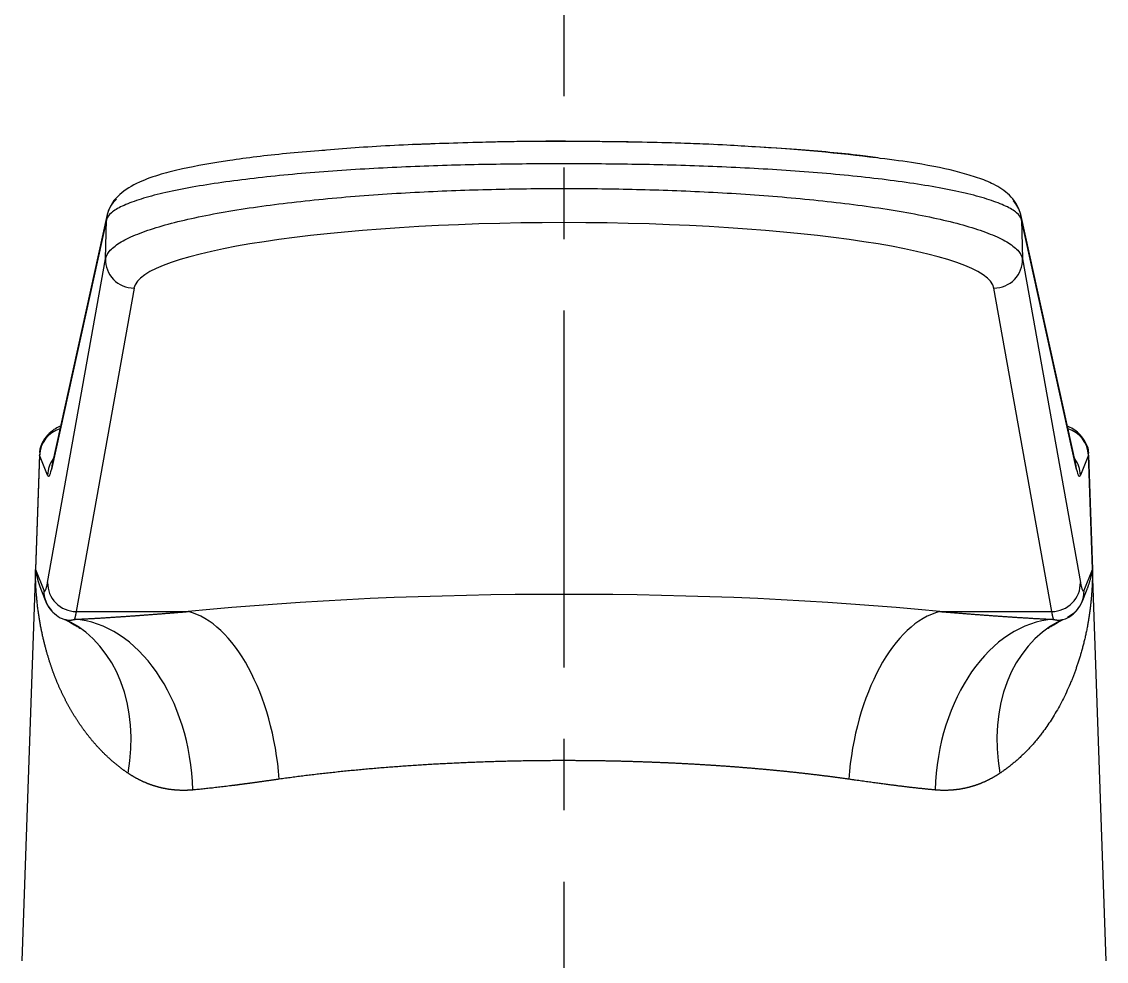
# Model space of a CAD drawing. Extents: x 840 to 1630, y 0 to 579.
# Drawn here: x 1009.35 to 1047.33, y 348.79 to 381.69 of the extents above; entities that cross this region are included whole.
import ezdxf

# ---------------------------------------------------------------- set-up
doc = ezdxf.new("R2010")
doc.units = 0
doc.header["$LTSCALE"] = 10
doc.header["$MEASUREMENT"] = 0
doc.linetypes.add('CENTER', pattern=[2, 1.25, -0.25, 0.25, -0.25])
doc.layers.add('1', color=7, linetype='CONTINUOUS')
doc.layers.add('BODY', color=7, linetype='CONTINUOUS')

msp = doc.modelspace()

# ---------------------------------------------------------------- linework, layer by layer
at = {"layer": '1', "color": 7, "linetype": 'Continuous', "lineweight": -3}
for p, q in [((1012.35, 374.937), (1010.42, 366.198)), ((1046.267, 366.198), (1044.336, 374.937)), ((1012.327, 374.755), (1010.397, 366.016)), ((1012.287, 373.384), (1012.327, 374.755)), ((1046.29, 366.016), (1044.359, 374.755)), ((1044.359, 374.755), (1044.4, 373.384)), ((1010.261, 362.059), (1012.287, 373.384)), ((1044.4, 373.384), (1046.425, 362.059)), ((1013.286, 372.363), (1011.261, 361.038)), ((1045.426, 361.038), (1043.4, 372.363)), ((1009.973, 366.531), (1009.353, 348.806)), ((1009.977, 366.509), (1009.837, 362.514)), ((1010.258, 365.815), (1009.977, 366.509)), ((1046.709, 366.509), (1046.428, 365.815)), ((1046.709, 366.509), (1046.849, 362.514)), ((1047.333, 348.807), (1046.713, 366.531)), ((1009.837, 362.514), (1010.132, 361.786)), ((1046.554, 361.786), (1046.849, 362.514)), ((1010.024, 361.822), (1010.204, 361.377)), ((1046.482, 361.377), (1046.662, 361.822)), ((1011.261, 361.038), (1015.183, 361.038)), ((1041.504, 361.038), (1045.426, 361.038))]:
    msp.add_line(p, q, dxfattribs=at)
for centre, major_axis, ratio, start_param, end_param in [((1028.343, 375.664), (15.022, 0), 0.122076, 1.218802, 1.932874), ((1028.343, 375.664), (15.022, 0), 0.122076, 2.160976, 2.170769), ((1028.343, 375.664), (15.022, 0), 0.122076, 0.755507, 1.119707), ((1013.327, 374.721), (0.976, -0.216), 0.992187, 2.501221, 3.141588), ((1043.36, 374.721), (-0.976, -0.216), 0.992187, 3.141596, 3.701999), ((1013.327, 374.721), (0.976, -0.216), 0.992187, 3.141588, 3.326665), ((1043.36, 374.721), (-0.976, -0.216), 0.992187, 2.95652, 3.141597), ((1028.343, 372.297), (15.063, 0), 0.156477, 0.027978, 3.113614), ((1013.286, 373.351), (-0.984, 0.176), 0.987302, 0.145033, 1.745571), ((1043.4, 373.351), (-0.984, -0.176), 0.987302, 1.396022, 2.99656), ((1010.976, 366.475), (-0.927, -0.375), 0.998406, 4.616472, 5.86431), ((1045.71, 366.475), (-0.927, 0.375), 0.998406, 3.560468, 4.808306), ((1028.343, 366.529), (18.37, 0), 0.052336, 3.139734, 3.162768), ((1028.343, 366.529), (18.37, 0), 0.052336, 6.26201, 6.285044), ((1011.257, 365.781), (0.927, 0.375), 0.998406, 2.108458, 2.722717), ((1011.396, 365.982), (-0.976, 0.216), 0.992187, 6.283181, 6.468258), ((1045.429, 365.781), (-0.927, 0.375), 0.998406, 3.560468, 4.174728), ((1045.29, 365.982), (-0.976, -0.216), 0.992187, 2.95652, 3.141597), ((1011.411, 398.77), (1.115, 33), 0.022951, 3.090008, 3.264541), ((1045.276, 398.77), (1.115, -33), 0.022951, 6.160237, 6.33477), ((1011.005, 386.751), (0.845, 25), 0.022951, 3.090008, 3.299448), ((1011.261, 362.025), (0.984, -0.176), 0.987302, 3.286626, 4.887164), ((1045.426, 362.025), (-0.984, -0.176), 0.987302, 1.396022, 2.99656), ((1045.681, 386.751), (0.845, -25), 0.022951, 6.12533, 6.33477), ((1011.131, 361.752), (0.927, 0.375), 0.998406, 2.722717, 3.512691), ((1028.343, 357.659), (24.891, 0), 0.159934, 1.013695, 2.127897), ((1045.555, 361.752), (0.927, -0.375), 0.998406, 5.529232, 6.70206), ((1015.183, 355.112), (0.595, -5.97), 0.530555, 1.527457, 2.955978), ((1041.504, 355.112), (-0.595, -5.97), 0.530555, 3.327207, 4.755729), ((1008.196, 355.403), (-2.778, -5.318), 0.779818, 1.952851, 3.133581), ((1011.196, 354.774), (0.34, -5.99), 0.691847, 1.534373, 3.059641), ((1045.491, 354.774), (-0.34, -5.99), 0.691847, 3.223544, 4.748812), ((1048.491, 355.403), (2.778, -5.318), 0.779818, 3.149605, 4.330335)]:
    msp.add_ellipse(centre, major_axis=major_axis, ratio=ratio, start_param=start_param, end_param=end_param, dxfattribs=at)
for points, knots in [([(1019.759, 377.167), (1019.364, 377.137), (1018.22, 377.042), (1016.562, 376.832), (1015.173, 376.588), (1014.194, 376.345), (1013.414, 376.072), (1012.702, 375.642), (1012.445, 375.247), (1012.37, 375.011)], [0, 0, 0, 0, 0.093709, 0.282801, 0.477322, 0.582013, 0.703177, 0.842294, 1, 1, 1, 1]), ([(1024.63, 377.436), (1024.201, 377.426), (1022.901, 377.387), (1021.24, 377.295), (1020.119, 377.201), (1019.759, 377.167)], [0, 0, 0, 0, 0.241762, 0.748422, 1, 1, 1, 1]), ([(1029.989, 377.482), (1029.57, 377.49), (1028.253, 377.509), (1026.425, 377.494), (1025.087, 377.453), (1024.63, 377.436)], [0, 0, 0, 0, 0.233574, 0.736871, 1, 1, 1, 1]), ([(1035.037, 377.302), (1034.715, 377.325), (1033.58, 377.397), (1031.859, 377.459), (1030.478, 377.478), (1029.989, 377.482)], [0, 0, 0, 0, 0.209527, 0.724202, 1, 1, 1, 1]), ([(1039.414, 376.905), (1039.193, 376.938), (1038.337, 377.057), (1036.847, 377.193), (1035.539, 377.276), (1035.037, 377.302)], [0, 0, 0, 0, 0.189607, 0.702729, 1, 1, 1, 1]), ([(1044.317, 375.011), (1044.236, 375.243), (1044.009, 375.621), (1043.416, 376.002), (1042.851, 376.228), (1042.017, 376.475), (1040.924, 376.707), (1039.86, 376.852), (1039.414, 376.905)], [0, 0, 0, 0, 0.173352, 0.325185, 0.45736, 0.583903, 0.837695, 1, 1, 1, 1]), ([(1044.359, 374.755), (1044.341, 374.837), (1044.284, 374.918), (1044.099, 375.077), (1043.97, 375.155), (1043.648, 375.307), (1043.455, 375.382), (1043.012, 375.525), (1042.763, 375.594), (1042.216, 375.726), (1041.918, 375.789), (1041.282, 375.909), (1040.944, 375.966), (1040.236, 376.073), (1039.866, 376.123), (1039.101, 376.217), (1038.706, 376.26), (1037.899, 376.34), (1037.486, 376.377), (1036.65, 376.444), (1036.226, 376.474), (1035.374, 376.528), (1034.945, 376.552), (1034.087, 376.595), (1033.658, 376.613), (1032.805, 376.645), (1032.381, 376.658), (1031.541, 376.68), (1031.125, 376.688), (1030.306, 376.702), (1029.903, 376.706), (1029.308, 376.711), (1029.112, 376.712), (1028.723, 376.713), (1028.531, 376.714), (1027.961, 376.714), (1027.572, 376.712), (1026.78, 376.706), (1026.376, 376.701), (1025.557, 376.688), (1025.142, 376.68), (1024.302, 376.658), (1023.878, 376.644), (1023.025, 376.613), (1022.596, 376.594), (1021.739, 376.552), (1021.31, 376.528), (1020.458, 376.474), (1020.034, 376.443), (1019.198, 376.377), (1018.786, 376.34), (1017.978, 376.26), (1017.584, 376.216), (1016.819, 376.123), (1016.449, 376.073), (1015.741, 375.966), (1015.403, 375.909), (1014.768, 375.789), (1014.47, 375.726), (1013.923, 375.594), (1013.674, 375.525), (1013.231, 375.381), (1013.038, 375.307), (1012.716, 375.155), (1012.588, 375.077), (1012.402, 374.918), (1012.345, 374.837), (1012.327, 374.755)], [0, 0, 0, 0, 0.03125, 0.03125, 0.0625, 0.0625, 0.09375, 0.09375, 0.125, 0.125, 0.15625, 0.15625, 0.1875, 0.1875, 0.21875, 0.21875, 0.25, 0.25, 0.28125, 0.28125, 0.3125, 0.3125, 0.34375, 0.34375, 0.375, 0.375, 0.40625, 0.40625, 0.4375, 0.4375, 0.46875, 0.46875, 0.484375, 0.484375, 0.5, 0.5, 0.53125, 0.53125, 0.5625, 0.5625, 0.59375, 0.59375, 0.625, 0.625, 0.65625, 0.65625, 0.6875, 0.6875, 0.71875, 0.71875, 0.75, 0.75, 0.78125, 0.78125, 0.8125, 0.8125, 0.84375, 0.84375, 0.875, 0.875, 0.90625, 0.90625, 0.9375, 0.9375, 0.96875, 0.96875, 1, 1, 1, 1]), ([(1012.287, 373.384), (1012.305, 373.487), (1012.363, 373.589), (1012.55, 373.787), (1012.679, 373.885), (1013.002, 374.074), (1013.196, 374.166), (1013.64, 374.343), (1013.89, 374.429), (1014.439, 374.593), (1014.737, 374.671), (1015.374, 374.82), (1015.712, 374.891), (1016.422, 375.024), (1016.793, 375.087), (1017.559, 375.204), (1017.955, 375.259), (1018.764, 375.36), (1019.177, 375.406), (1020.015, 375.492), (1020.44, 375.531), (1021.294, 375.601), (1021.724, 375.632), (1022.584, 375.688), (1023.014, 375.712), (1023.869, 375.754), (1024.294, 375.772), (1025.136, 375.802), (1025.553, 375.814), (1026.374, 375.832), (1026.779, 375.839), (1027.375, 375.846), (1027.572, 375.847), (1027.864, 375.849), (1027.961, 375.849), (1028.154, 375.85), (1028.25, 375.85), (1028.727, 375.85), (1029.117, 375.848), (1029.912, 375.839), (1030.316, 375.832), (1031.137, 375.814), (1031.554, 375.802), (1032.396, 375.772), (1032.821, 375.754), (1033.676, 375.712), (1034.105, 375.688), (1034.965, 375.632), (1035.395, 375.601), (1036.249, 375.53), (1036.673, 375.492), (1037.511, 375.406), (1037.924, 375.36), (1038.733, 375.259), (1039.128, 375.204), (1039.895, 375.087), (1040.266, 375.024), (1040.975, 374.891), (1041.313, 374.82), (1041.95, 374.671), (1042.248, 374.593), (1042.797, 374.429), (1043.047, 374.343), (1043.49, 374.166), (1043.684, 374.074), (1044.007, 373.885), (1044.137, 373.787), (1044.324, 373.589), (1044.381, 373.487), (1044.4, 373.384)], [0, 0, 0, 0, 0.03125, 0.03125, 0.0625, 0.0625, 0.09375, 0.09375, 0.125, 0.125, 0.15625, 0.15625, 0.1875, 0.1875, 0.21875, 0.21875, 0.25, 0.25, 0.28125, 0.28125, 0.3125, 0.3125, 0.34375, 0.34375, 0.375, 0.375, 0.40625, 0.40625, 0.4375, 0.4375, 0.46875, 0.46875, 0.484375, 0.484375, 0.492187, 0.492187, 0.5, 0.5, 0.53125, 0.53125, 0.5625, 0.5625, 0.59375, 0.59375, 0.625, 0.625, 0.65625, 0.65625, 0.6875, 0.6875, 0.71875, 0.71875, 0.75, 0.75, 0.78125, 0.78125, 0.8125, 0.8125, 0.84375, 0.84375, 0.875, 0.875, 0.90625, 0.90625, 0.9375, 0.9375, 0.96875, 0.96875, 1, 1, 1, 1]), ([(1010.721, 367.53), (1010.665, 367.507), (1010.542, 367.448), (1010.325, 367.304), (1010.1, 367.031), (1009.967, 366.731), (1009.984, 366.56), (1009.989, 366.527)], [0, 0, 0, 0, 0.248656, 0.50663, 0.727142, 0.947852, 1, 1, 1, 1]), ([(1046.709, 366.522), (1046.71, 366.53), (1046.737, 366.679), (1046.618, 366.967), (1046.421, 367.246), (1046.205, 367.413), (1046.067, 367.485), (1045.99, 367.52), (1045.972, 367.527)], [0, 0, 0, 0, 0.012248, 0.24323, 0.448899, 0.663722, 0.922528, 1, 1, 1, 1]), ([(1009.837, 362.514), (1009.839, 362.505), (1009.841, 362.488), (1009.846, 362.461), (1009.85, 362.435), (1009.854, 362.409), (1009.859, 362.384), (1009.864, 362.359), (1009.869, 362.334), (1009.874, 362.31), (1009.88, 362.286), (1009.885, 362.262), (1009.891, 362.238), (1009.896, 362.215), (1009.902, 362.192), (1009.908, 362.17), (1009.914, 362.148), (1009.92, 362.126), (1009.926, 362.105), (1009.932, 362.083), (1009.939, 362.063), (1009.945, 362.042), (1009.952, 362.022), (1009.958, 362.002), (1009.965, 361.983), (1009.971, 361.964), (1009.978, 361.945), (1009.984, 361.927), (1009.991, 361.909), (1009.997, 361.891), (1010.004, 361.874), (1010.01, 361.857), (1010.017, 361.84), (1010.022, 361.827), (1010.025, 361.82), (1010.026, 361.818)], [0, 0, 0, 0, 0.038093, 0.07573, 0.112909, 0.149631, 0.185895, 0.221703, 0.257053, 0.291946, 0.326382, 0.360361, 0.393883, 0.426947, 0.459554, 0.491705, 0.523397, 0.554633, 0.585412, 0.615733, 0.645597, 0.675004, 0.703954, 0.732447, 0.760483, 0.788061, 0.815182, 0.841846, 0.868053, 0.893803, 0.919095, 0.94393, 0.968309, 0.99223, 1, 1, 1, 1]), ([(1013.08, 355.376), (1013.07, 355.383), (1013.05, 355.396), (1013.021, 355.416), (1012.992, 355.436), (1012.962, 355.457), (1012.933, 355.478), (1012.904, 355.499), (1012.874, 355.52), (1012.845, 355.542), (1012.816, 355.564), (1012.787, 355.587), (1012.758, 355.609), (1012.729, 355.632), (1012.7, 355.655), (1012.671, 355.679), (1012.642, 355.703), (1012.613, 355.727), (1012.584, 355.751), (1012.555, 355.776), (1012.526, 355.801), (1012.498, 355.826), (1012.469, 355.851), (1012.44, 355.877), (1012.412, 355.903), (1012.383, 355.929), (1012.355, 355.956), (1012.326, 355.983), (1012.298, 356.01), (1012.269, 356.038), (1012.241, 356.065), (1012.213, 356.094), (1012.185, 356.122), (1012.157, 356.151), (1012.129, 356.179), (1012.101, 356.209), (1012.073, 356.238), (1012.045, 356.268), (1012.018, 356.298), (1011.99, 356.328), (1011.963, 356.359), (1011.935, 356.39), (1011.908, 356.421), (1011.88, 356.453), (1011.853, 356.484), (1011.826, 356.517), (1011.799, 356.549), (1011.772, 356.582), (1011.745, 356.615), (1011.719, 356.648), (1011.692, 356.681), (1011.666, 356.715), (1011.639, 356.749), (1011.613, 356.784), (1011.587, 356.818), (1011.56, 356.853), (1011.534, 356.888), (1011.509, 356.924), (1011.483, 356.96), (1011.457, 356.996), (1011.432, 357.032), (1011.406, 357.069), (1011.381, 357.106), (1011.356, 357.143), (1011.331, 357.181), (1011.306, 357.218), (1011.281, 357.256), (1011.257, 357.295), (1011.232, 357.334), (1011.208, 357.372), (1011.183, 357.412), (1011.159, 357.451), (1011.135, 357.491), (1011.112, 357.531), (1011.088, 357.572), (1011.064, 357.612), (1011.041, 357.653), (1011.018, 357.694), (1010.995, 357.736), (1010.972, 357.778), (1010.949, 357.82), (1010.927, 357.862), (1010.904, 357.905), (1010.882, 357.948), (1010.86, 357.991), (1010.838, 358.035), (1010.816, 358.079), (1010.795, 358.123), (1010.774, 358.167), (1010.752, 358.212), (1010.731, 358.257), (1010.711, 358.302), (1010.69, 358.348), (1010.669, 358.394), (1010.649, 358.44), (1010.629, 358.486), (1010.609, 358.533), (1010.591, 358.576), (1010.575, 358.615), (1010.56, 358.651), (1010.546, 358.688), (1010.53, 358.726), (1010.515, 358.765), (1010.5, 358.806), (1010.484, 358.847), (1010.469, 358.889), (1010.453, 358.931), (1010.437, 358.975), (1010.421, 359.02), (1010.405, 359.066), (1010.389, 359.113), (1010.373, 359.161), (1010.356, 359.21), (1010.34, 359.26), (1010.324, 359.31), (1010.308, 359.362), (1010.291, 359.415), (1010.275, 359.469), (1010.259, 359.523), (1010.243, 359.579), (1010.226, 359.636), (1010.21, 359.693), (1010.194, 359.752), (1010.179, 359.812), (1010.163, 359.872), (1010.147, 359.934), (1010.132, 359.996), (1010.117, 360.06), (1010.102, 360.124), (1010.087, 360.19), (1010.072, 360.256), (1010.058, 360.324), (1010.044, 360.392), (1010.03, 360.461), (1010.017, 360.532), (1010.004, 360.603), (1009.991, 360.675), (1009.978, 360.749), (1009.966, 360.823), (1009.955, 360.898), (1009.943, 360.975), (1009.933, 361.052), (1009.922, 361.13), (1009.912, 361.209), (1009.903, 361.289), (1009.894, 361.371), (1009.886, 361.453), (1009.878, 361.536), (1009.871, 361.62), (1009.865, 361.705), (1009.859, 361.791), (1009.854, 361.878), (1009.849, 361.966), (1009.845, 362.055), (1009.842, 362.145), (1009.84, 362.236), (1009.838, 362.328), (1009.837, 362.421), (1009.837, 362.483), (1009.837, 362.514)], [0, 0, 0, 0, 0.004193, 0.008406, 0.01264, 0.016894, 0.021169, 0.025464, 0.02978, 0.034117, 0.038474, 0.042852, 0.04725, 0.05167, 0.05611, 0.060572, 0.065054, 0.069557, 0.074082, 0.078627, 0.083194, 0.087781, 0.09239, 0.09702, 0.101672, 0.106345, 0.111039, 0.115755, 0.120492, 0.12525, 0.13003, 0.134832, 0.139655, 0.1445, 0.149366, 0.154254, 0.159164, 0.164096, 0.169049, 0.174024, 0.179021, 0.18404, 0.189081, 0.194143, 0.199228, 0.204335, 0.209463, 0.214614, 0.219787, 0.224982, 0.230199, 0.235438, 0.240699, 0.245982, 0.251288, 0.256616, 0.261966, 0.267339, 0.272733, 0.27815, 0.28359, 0.289052, 0.294536, 0.300043, 0.305572, 0.311124, 0.316698, 0.322294, 0.327914, 0.333555, 0.339219, 0.344906, 0.350616, 0.356348, 0.362103, 0.36788, 0.37368, 0.379503, 0.385348, 0.391217, 0.397108, 0.403021, 0.408958, 0.414917, 0.4209, 0.426905, 0.432932, 0.438983, 0.445057, 0.451153, 0.457272, 0.463415, 0.46958, 0.475768, 0.481979, 0.488213, 0.494471, 0.500751, 0.505436, 0.510238, 0.515158, 0.520194, 0.525347, 0.530617, 0.536003, 0.541507, 0.547127, 0.552865, 0.558719, 0.56469, 0.570778, 0.576982, 0.583304, 0.589742, 0.596297, 0.602968, 0.609757, 0.616662, 0.623684, 0.630823, 0.638078, 0.64545, 0.652938, 0.660543, 0.668265, 0.676104, 0.684058, 0.69213, 0.700318, 0.708622, 0.717043, 0.72558, 0.734234, 0.743004, 0.751891, 0.760894, 0.770013, 0.779248, 0.7886, 0.798068, 0.807652, 0.817352, 0.827169, 0.837101, 0.84715, 0.857314, 0.867595, 0.877992, 0.888504, 0.899133, 0.909877, 0.920737, 0.931713, 0.942805, 0.954013, 0.965336, 0.976775, 0.98833, 1, 1, 1, 1]), ([(1046.849, 362.514), (1046.849, 362.498), (1046.849, 362.465), (1046.849, 362.417), (1046.849, 362.369), (1046.848, 362.322), (1046.847, 362.276), (1046.847, 362.23), (1046.845, 362.184), (1046.844, 362.139), (1046.843, 362.095), (1046.841, 362.051), (1046.839, 362.008), (1046.837, 361.965), (1046.835, 361.923), (1046.833, 361.882), (1046.831, 361.841), (1046.828, 361.801), (1046.826, 361.761), (1046.823, 361.722), (1046.82, 361.683), (1046.817, 361.645), (1046.814, 361.608), (1046.811, 361.571), (1046.808, 361.535), (1046.805, 361.499), (1046.802, 361.464), (1046.798, 361.429), (1046.795, 361.395), (1046.792, 361.362), (1046.788, 361.329), (1046.785, 361.297), (1046.781, 361.265), (1046.778, 361.234), (1046.774, 361.203), (1046.77, 361.173), (1046.767, 361.144), (1046.763, 361.115), (1046.759, 361.086), (1046.756, 361.059), (1046.752, 361.032), (1046.748, 361.005), (1046.745, 360.979), (1046.741, 360.954), (1046.738, 360.929), (1046.734, 360.904), (1046.73, 360.881), (1046.727, 360.858), (1046.723, 360.835), (1046.72, 360.813), (1046.717, 360.792), (1046.713, 360.771), (1046.71, 360.75), (1046.707, 360.731), (1046.704, 360.712), (1046.7, 360.693), (1046.697, 360.675), (1046.694, 360.658), (1046.692, 360.641), (1046.689, 360.624), (1046.686, 360.609), (1046.683, 360.594), (1046.681, 360.579), (1046.678, 360.565), (1046.676, 360.552), (1046.673, 360.539), (1046.671, 360.526), (1046.66, 360.465), (1046.638, 360.357), (1046.605, 360.201), (1046.57, 360.049), (1046.534, 359.899), (1046.496, 359.753), (1046.456, 359.61), (1046.415, 359.471), (1046.372, 359.334), (1046.329, 359.2), (1046.284, 359.07), (1046.239, 358.943), (1046.192, 358.819), (1046.145, 358.698), (1046.072, 358.518), (1045.97, 358.284), (1045.834, 358), (1045.693, 357.731), (1045.549, 357.477), (1045.402, 357.239), (1045.253, 357.016), (1045.136, 356.854), (1045.053, 356.745), (1045.007, 356.686), (1044.96, 356.627), (1044.913, 356.569), (1044.865, 356.511), (1044.817, 356.455), (1044.769, 356.399), (1044.72, 356.344), (1044.67, 356.29), (1044.62, 356.237), (1044.57, 356.184), (1044.52, 356.132), (1044.469, 356.081), (1044.417, 356.031), (1044.366, 355.982), (1044.314, 355.933), (1044.261, 355.886), (1044.209, 355.839), (1044.156, 355.793), (1044.102, 355.747), (1044.048, 355.703), (1043.994, 355.659), (1043.94, 355.616), (1043.885, 355.574), (1043.83, 355.533), (1043.775, 355.493), (1043.719, 355.453), (1043.663, 355.414), (1043.626, 355.389), (1043.607, 355.376)], [0, 0, 0, 0, 0.006077, 0.012083, 0.018018, 0.023884, 0.029678, 0.035402, 0.041056, 0.046638, 0.052151, 0.057592, 0.062963, 0.068264, 0.073493, 0.078653, 0.083741, 0.088759, 0.093706, 0.098582, 0.103388, 0.108123, 0.112787, 0.117381, 0.121904, 0.126356, 0.130737, 0.135048, 0.139288, 0.143457, 0.147555, 0.151582, 0.155539, 0.159425, 0.16324, 0.166984, 0.170657, 0.17426, 0.177791, 0.181252, 0.184642, 0.187961, 0.191209, 0.194387, 0.197493, 0.200529, 0.203493, 0.206387, 0.20921, 0.211961, 0.214642, 0.217252, 0.219792, 0.22226, 0.224657, 0.226983, 0.229238, 0.231423, 0.233536, 0.235579, 0.23755, 0.23945, 0.24128, 0.243038, 0.244726, 0.246343, 0.247888, 0.249363, 0.26939, 0.289082, 0.308439, 0.32746, 0.346146, 0.364496, 0.38251, 0.400189, 0.417533, 0.43454, 0.451212, 0.467549, 0.48355, 0.499215, 0.539418, 0.578122, 0.61533, 0.651043, 0.685266, 0.718001, 0.749255, 0.75853, 0.767759, 0.776942, 0.786077, 0.795167, 0.80421, 0.813208, 0.82216, 0.831066, 0.839928, 0.848744, 0.857515, 0.866242, 0.874925, 0.883563, 0.892157, 0.900708, 0.909215, 0.917679, 0.9261, 0.934479, 0.942815, 0.951108, 0.95936, 0.96757, 0.975739, 0.983867, 0.991954, 1, 1, 1, 1]), ([(1046.66, 361.817), (1046.662, 361.823), (1046.669, 361.84), (1046.681, 361.869), (1046.695, 361.906), (1046.708, 361.944), (1046.722, 361.983), (1046.736, 362.024), (1046.749, 362.067), (1046.762, 362.111), (1046.775, 362.156), (1046.787, 362.203), (1046.799, 362.251), (1046.81, 362.301), (1046.821, 362.352), (1046.831, 362.405), (1046.841, 362.459), (1046.846, 362.496), (1046.849, 362.514)], [0, 0, 0, 0, 0.02521, 0.076234, 0.129252, 0.184265, 0.241273, 0.300275, 0.361272, 0.424263, 0.489249, 0.55623, 0.625205, 0.696175, 0.769139, 0.844098, 0.921052, 1, 1, 1, 1]), ([(1010.204, 361.377), (1010.22, 361.303), (1010.307, 361.159), (1010.522, 360.928), (1010.757, 360.778), (1010.893, 360.758), (1010.913, 360.756)], [0, 0, 0, 0, 0.416419, 0.721704, 0.960908, 1, 1, 1, 1]), ([(1045.777, 360.755), (1045.792, 360.757), (1045.924, 360.775), (1046.145, 360.917), (1046.349, 361.115), (1046.45, 361.284), (1046.482, 361.377)], [0, 0, 0, 0, 0.030605, 0.286623, 0.619486, 1, 1, 1, 1]), ([(1011.261, 361.038), (1011.26, 361.033), (1011.258, 361.025), (1011.256, 361.012), (1011.254, 361), (1011.252, 360.988), (1011.25, 360.976), (1011.247, 360.964), (1011.245, 360.953), (1011.243, 360.942), (1011.241, 360.932), (1011.239, 360.921), (1011.237, 360.911), (1011.234, 360.901), (1011.232, 360.891), (1011.23, 360.882), (1011.228, 360.873), (1011.226, 360.864), (1011.224, 360.855), (1011.222, 360.847), (1011.22, 360.839), (1011.218, 360.831), (1011.216, 360.824), (1011.214, 360.817), (1011.212, 360.81), (1011.21, 360.803), (1011.208, 360.796), (1011.206, 360.79), (1011.204, 360.784), (1011.202, 360.779), (1011.2, 360.773), (1011.198, 360.768), (1011.196, 360.765), (1011.196, 360.763)], [0, 0, 0, 0, 0.032693, 0.065358, 0.097993, 0.130599, 0.163177, 0.195725, 0.228244, 0.260734, 0.293195, 0.325628, 0.358031, 0.390405, 0.42275, 0.455066, 0.487353, 0.519611, 0.55184, 0.58404, 0.616211, 0.648353, 0.680466, 0.71255, 0.744605, 0.776631, 0.808628, 0.840596, 0.872535, 0.904445, 0.936325, 0.968177, 1, 1, 1, 1]), ([(1011.196, 360.763), (1011.214, 360.764), (1011.251, 360.766), (1011.307, 360.768), (1011.363, 360.771), (1011.419, 360.774), (1011.475, 360.777), (1011.532, 360.78), (1011.588, 360.783), (1011.645, 360.786), (1011.702, 360.789), (1011.759, 360.792), (1011.816, 360.795), (1011.873, 360.798), (1011.93, 360.802), (1011.988, 360.805), (1012.046, 360.808), (1012.103, 360.812), (1012.161, 360.815), (1012.22, 360.819), (1012.278, 360.822), (1012.336, 360.826), (1012.395, 360.83), (1012.454, 360.834), (1012.512, 360.837), (1012.571, 360.841), (1012.631, 360.845), (1012.69, 360.849), (1012.749, 360.853), (1012.809, 360.857), (1012.869, 360.861), (1012.929, 360.865), (1012.989, 360.87), (1013.049, 360.874), (1013.109, 360.878), (1013.17, 360.882), (1013.23, 360.887), (1013.291, 360.891), (1013.352, 360.896), (1013.413, 360.9), (1013.474, 360.905), (1013.536, 360.909), (1013.597, 360.914), (1013.659, 360.918), (1013.721, 360.923), (1013.782, 360.928), (1013.845, 360.932), (1013.907, 360.937), (1013.969, 360.942), (1014.032, 360.947), (1014.094, 360.951), (1014.157, 360.956), (1014.22, 360.961), (1014.283, 360.966), (1014.347, 360.971), (1014.41, 360.976), (1014.474, 360.981), (1014.537, 360.986), (1014.601, 360.991), (1014.665, 360.996), (1014.729, 361.001), (1014.794, 361.006), (1014.858, 361.012), (1014.923, 361.017), (1014.988, 361.022), (1015.052, 361.027), (1015.118, 361.032), (1015.161, 361.036), (1015.183, 361.038)], [0, 0, 0, 0, 0.014882, 0.029769, 0.044662, 0.059562, 0.074467, 0.089378, 0.104296, 0.11922, 0.134151, 0.149088, 0.164032, 0.178983, 0.193941, 0.208906, 0.223879, 0.238859, 0.253847, 0.268842, 0.283845, 0.298856, 0.313875, 0.328902, 0.343937, 0.358981, 0.374033, 0.389094, 0.404164, 0.419242, 0.43433, 0.449427, 0.464533, 0.479648, 0.494773, 0.509908, 0.525052, 0.540206, 0.55537, 0.570545, 0.585729, 0.600924, 0.616129, 0.631345, 0.646571, 0.661809, 0.677057, 0.692316, 0.707587, 0.722868, 0.738161, 0.753466, 0.768782, 0.78411, 0.79945, 0.814802, 0.830166, 0.845542, 0.860931, 0.876331, 0.891745, 0.907171, 0.92261, 0.938062, 0.953527, 0.969004, 0.984496, 1, 1, 1, 1]), ([(1041.504, 361.038), (1041.528, 361.036), (1041.578, 361.032), (1041.652, 361.026), (1041.726, 361.02), (1041.799, 361.014), (1041.873, 361.008), (1041.946, 361.002), (1042.019, 360.996), (1042.092, 360.991), (1042.164, 360.985), (1042.237, 360.979), (1042.309, 360.973), (1042.381, 360.968), (1042.453, 360.962), (1042.525, 360.957), (1042.596, 360.951), (1042.668, 360.946), (1042.739, 360.94), (1042.81, 360.935), (1042.88, 360.929), (1042.951, 360.924), (1043.021, 360.919), (1043.092, 360.913), (1043.161, 360.908), (1043.231, 360.903), (1043.301, 360.898), (1043.37, 360.893), (1043.44, 360.888), (1043.509, 360.883), (1043.577, 360.878), (1043.646, 360.873), (1043.714, 360.868), (1043.783, 360.864), (1043.851, 360.859), (1043.919, 360.854), (1043.986, 360.85), (1044.054, 360.845), (1044.121, 360.841), (1044.188, 360.837), (1044.255, 360.832), (1044.322, 360.828), (1044.389, 360.824), (1044.455, 360.82), (1044.521, 360.816), (1044.587, 360.812), (1044.653, 360.808), (1044.718, 360.804), (1044.784, 360.8), (1044.849, 360.796), (1044.914, 360.793), (1044.979, 360.789), (1045.044, 360.785), (1045.108, 360.782), (1045.172, 360.779), (1045.236, 360.775), (1045.3, 360.772), (1045.364, 360.769), (1045.427, 360.766), (1045.47, 360.764), (1045.491, 360.763)], [0, 0, 0, 0, 0.017642, 0.035267, 0.052874, 0.070465, 0.088039, 0.105596, 0.123137, 0.140662, 0.158171, 0.175663, 0.19314, 0.210601, 0.228047, 0.245478, 0.262894, 0.280294, 0.29768, 0.315052, 0.332409, 0.349752, 0.367081, 0.384396, 0.401697, 0.418985, 0.436259, 0.45352, 0.470768, 0.488004, 0.505227, 0.522437, 0.539635, 0.556821, 0.573995, 0.591158, 0.608308, 0.625448, 0.642576, 0.659693, 0.676799, 0.693895, 0.71098, 0.728055, 0.74512, 0.762174, 0.779219, 0.796255, 0.813281, 0.830298, 0.847305, 0.864304, 0.881295, 0.898277, 0.91525, 0.932216, 0.949173, 0.966123, 0.983065, 1, 1, 1, 1]), ([(1045.491, 360.763), (1045.49, 360.765), (1045.489, 360.768), (1045.487, 360.773), (1045.485, 360.779), (1045.483, 360.784), (1045.481, 360.79), (1045.479, 360.796), (1045.477, 360.803), (1045.475, 360.81), (1045.473, 360.817), (1045.471, 360.824), (1045.469, 360.831), (1045.467, 360.839), (1045.465, 360.847), (1045.463, 360.855), (1045.46, 360.864), (1045.458, 360.873), (1045.456, 360.882), (1045.454, 360.891), (1045.452, 360.901), (1045.45, 360.911), (1045.448, 360.921), (1045.446, 360.932), (1045.443, 360.942), (1045.441, 360.953), (1045.439, 360.964), (1045.437, 360.976), (1045.435, 360.988), (1045.433, 361), (1045.43, 361.012), (1045.428, 361.025), (1045.427, 361.033), (1045.426, 361.038)], [0, 0, 0, 0, 0.031823, 0.063675, 0.095555, 0.127465, 0.159404, 0.191372, 0.223369, 0.255395, 0.28745, 0.319534, 0.351647, 0.383789, 0.41596, 0.44816, 0.480389, 0.512647, 0.544934, 0.57725, 0.609595, 0.641969, 0.674372, 0.706805, 0.739266, 0.771756, 0.804275, 0.836823, 0.869401, 0.902007, 0.934642, 0.967307, 1, 1, 1, 1]), ([(1010.861, 360.764), (1010.862, 360.763), (1010.867, 360.761), (1010.876, 360.758), (1010.887, 360.755), (1010.897, 360.752), (1010.908, 360.75), (1010.918, 360.747), (1010.929, 360.745), (1010.939, 360.743), (1010.95, 360.742), (1010.961, 360.74), (1010.971, 360.739), (1010.982, 360.738), (1010.993, 360.738), (1011.003, 360.737), (1011.014, 360.737), (1011.025, 360.737), (1011.036, 360.737), (1011.046, 360.737), (1011.057, 360.738), (1011.068, 360.739), (1011.078, 360.74), (1011.089, 360.741), (1011.1, 360.742), (1011.111, 360.744), (1011.121, 360.746), (1011.132, 360.748), (1011.143, 360.75), (1011.153, 360.752), (1011.164, 360.755), (1011.175, 360.757), (1011.185, 360.76), (1011.192, 360.762), (1011.196, 360.763)], [0, 0, 0, 0, 0.016027, 0.051041, 0.085839, 0.120419, 0.154783, 0.188929, 0.222857, 0.256568, 0.290062, 0.323337, 0.356394, 0.389233, 0.421854, 0.454257, 0.486441, 0.518406, 0.550152, 0.581679, 0.612987, 0.644076, 0.674946, 0.705596, 0.736026, 0.766237, 0.796228, 0.825999, 0.85555, 0.884881, 0.913991, 0.942881, 0.971551, 1, 1, 1, 1]), ([(1045.491, 360.763), (1045.495, 360.762), (1045.503, 360.76), (1045.515, 360.756), (1045.527, 360.753), (1045.54, 360.751), (1045.552, 360.748), (1045.564, 360.746), (1045.576, 360.744), (1045.589, 360.742), (1045.601, 360.74), (1045.613, 360.739), (1045.626, 360.738), (1045.638, 360.737), (1045.65, 360.737), (1045.663, 360.737), (1045.675, 360.737), (1045.687, 360.737), (1045.7, 360.738), (1045.712, 360.739), (1045.724, 360.74), (1045.736, 360.742), (1045.749, 360.744), (1045.761, 360.746), (1045.773, 360.749), (1045.783, 360.751), (1045.789, 360.752), (1045.791, 360.753)], [0, 0, 0, 0, 0.037023, 0.074376, 0.112058, 0.15007, 0.188412, 0.227082, 0.266082, 0.30541, 0.345067, 0.385052, 0.425366, 0.466007, 0.506977, 0.548273, 0.589898, 0.631849, 0.674127, 0.716732, 0.759663, 0.80292, 0.846503, 0.890412, 0.934646, 0.979206, 1, 1, 1, 1]), ([(1045.791, 360.753), (1045.793, 360.753), (1045.799, 360.755), (1045.809, 360.758), (1045.819, 360.761), (1045.824, 360.763), (1045.826, 360.763)], [0, 0, 0, 0, 0.184354, 0.530323, 0.878774, 1, 1, 1, 1]), ([(1038.313, 355.168), (1038.294, 355.171), (1038.256, 355.176), (1038.199, 355.184), (1038.142, 355.192), (1038.085, 355.2), (1038.028, 355.208), (1037.971, 355.216), (1037.913, 355.223), (1037.855, 355.231), (1037.798, 355.239), (1037.74, 355.246), (1037.682, 355.254), (1037.624, 355.261), (1037.566, 355.269), (1037.508, 355.276), (1037.45, 355.284), (1037.391, 355.291), (1037.333, 355.298), (1037.274, 355.305), (1037.216, 355.312), (1037.157, 355.319), (1037.098, 355.326), (1037.039, 355.333), (1036.98, 355.34), (1036.921, 355.347), (1036.862, 355.354), (1036.803, 355.361), (1036.743, 355.368), (1036.684, 355.374), (1036.624, 355.381), (1036.565, 355.387), (1036.505, 355.394), (1036.445, 355.401), (1036.386, 355.407), (1036.326, 355.413), (1036.266, 355.42), (1036.206, 355.426), (1036.145, 355.432), (1036.085, 355.438), (1036.025, 355.444), (1035.965, 355.451), (1035.904, 355.457), (1035.844, 355.463), (1035.783, 355.469), (1035.722, 355.474), (1035.662, 355.48), (1035.601, 355.486), (1035.54, 355.492), (1035.479, 355.497), (1035.418, 355.503), (1035.357, 355.509), (1035.296, 355.514), (1035.235, 355.52), (1035.174, 355.525), (1035.112, 355.53), (1035.051, 355.536), (1034.989, 355.541), (1034.928, 355.546), (1034.866, 355.552), (1034.805, 355.557), (1034.743, 355.562), (1034.681, 355.567), (1034.62, 355.572), (1034.558, 355.577), (1034.496, 355.582), (1034.434, 355.586), (1034.372, 355.591), (1034.31, 355.596), (1034.248, 355.601), (1034.186, 355.605), (1034.123, 355.61), (1034.061, 355.614), (1033.999, 355.619), (1033.937, 355.623), (1033.874, 355.628), (1033.812, 355.632), (1033.749, 355.636), (1033.687, 355.641), (1033.624, 355.645), (1033.562, 355.649), (1033.499, 355.653), (1033.436, 355.657), (1033.373, 355.661), (1033.311, 355.665), (1033.248, 355.669), (1033.185, 355.673), (1033.122, 355.676), (1033.059, 355.68), (1032.996, 355.684), (1032.933, 355.688), (1032.87, 355.691), (1032.807, 355.695), (1032.744, 355.698), (1032.681, 355.702), (1032.618, 355.705), (1032.555, 355.708), (1032.492, 355.712), (1032.428, 355.715), (1032.365, 355.718), (1032.302, 355.721), (1032.238, 355.724), (1032.175, 355.727), (1032.112, 355.73), (1032.048, 355.733), (1031.985, 355.736), (1031.922, 355.739), (1031.858, 355.742), (1031.795, 355.744), (1031.731, 355.747), (1031.668, 355.75), (1031.604, 355.752), (1031.541, 355.755), (1031.477, 355.757), (1031.413, 355.76), (1031.35, 355.762), (1031.286, 355.765), (1031.223, 355.767), (1031.159, 355.769), (1031.095, 355.771), (1031.032, 355.773), (1030.968, 355.776), (1030.904, 355.778), (1030.841, 355.78), (1030.777, 355.782), (1030.713, 355.783), (1030.65, 355.785), (1030.586, 355.787), (1030.522, 355.789), (1030.458, 355.791), (1030.395, 355.792), (1030.331, 355.794), (1030.267, 355.795), (1030.204, 355.797), (1030.14, 355.798), (1030.076, 355.8), (1030.012, 355.801), (1029.949, 355.802), (1029.885, 355.804), (1029.821, 355.805), (1029.758, 355.806), (1029.694, 355.807), (1029.63, 355.808), (1029.566, 355.809), (1029.503, 355.81), (1029.439, 355.811), (1029.375, 355.812), (1029.312, 355.812), (1029.248, 355.813), (1029.184, 355.814), (1029.121, 355.815), (1029.057, 355.815), (1028.994, 355.816), (1028.93, 355.816), (1028.866, 355.817), (1028.803, 355.817), (1028.739, 355.817), (1028.676, 355.818), (1028.612, 355.818), (1028.549, 355.818), (1028.485, 355.818), (1028.422, 355.818), (1028.339, 355.818), (1028.238, 355.818), (1028.117, 355.818), (1027.997, 355.818), (1027.876, 355.817), (1027.755, 355.816), (1027.634, 355.815), (1027.514, 355.814), (1027.393, 355.813), (1027.272, 355.811), (1027.151, 355.809), (1027.03, 355.808), (1026.909, 355.806), (1026.788, 355.803), (1026.667, 355.801), (1026.546, 355.798), (1026.425, 355.795), (1026.304, 355.793), (1026.183, 355.789), (1026.062, 355.786), (1025.941, 355.783), (1025.82, 355.779), (1025.699, 355.775), (1025.578, 355.771), (1025.457, 355.767), (1025.336, 355.762), (1025.215, 355.758), (1025.094, 355.753), (1024.974, 355.748), (1024.853, 355.743), (1024.733, 355.738), (1024.612, 355.732), (1024.492, 355.726), (1024.372, 355.721), (1024.251, 355.715), (1024.131, 355.708), (1024.011, 355.702), (1023.891, 355.695), (1023.772, 355.689), (1023.652, 355.682), (1023.533, 355.675), (1023.413, 355.667), (1023.294, 355.66), (1023.175, 355.652), (1023.056, 355.644), (1022.937, 355.636), (1022.818, 355.628), (1022.7, 355.62), (1022.581, 355.611), (1022.463, 355.603), (1022.345, 355.594), (1022.228, 355.585), (1022.11, 355.575), (1021.993, 355.566), (1021.875, 355.556), (1021.758, 355.546), (1021.642, 355.536), (1021.525, 355.526), (1021.409, 355.516), (1021.293, 355.505), (1021.177, 355.495), (1021.061, 355.484), (1020.946, 355.473), (1020.831, 355.461), (1020.716, 355.45), (1020.601, 355.438), (1020.487, 355.427), (1020.373, 355.415), (1020.259, 355.402), (1020.145, 355.39), (1020.032, 355.378), (1019.919, 355.365), (1019.807, 355.352), (1019.694, 355.339), (1019.582, 355.326), (1019.471, 355.312), (1019.359, 355.299), (1019.248, 355.285), (1019.138, 355.271), (1019.027, 355.257), (1018.917, 355.243), (1018.808, 355.228), (1018.699, 355.213), (1018.59, 355.199), (1018.481, 355.183), (1018.409, 355.173), (1018.373, 355.168)], [0, 0, 0, 0, 0.003206, 0.006411, 0.009614, 0.012816, 0.016016, 0.019215, 0.022413, 0.025608, 0.028803, 0.031996, 0.035188, 0.038378, 0.041567, 0.044754, 0.04794, 0.051125, 0.054308, 0.057489, 0.060669, 0.063848, 0.067026, 0.070202, 0.073376, 0.07655, 0.079721, 0.082892, 0.086061, 0.089228, 0.092395, 0.095559, 0.098723, 0.101885, 0.105046, 0.108205, 0.111363, 0.114519, 0.117675, 0.120828, 0.123981, 0.127132, 0.130282, 0.13343, 0.136577, 0.139723, 0.142867, 0.14601, 0.149152, 0.152293, 0.155432, 0.158569, 0.161706, 0.164841, 0.167974, 0.171107, 0.174238, 0.177368, 0.180496, 0.183623, 0.186749, 0.189874, 0.192997, 0.196119, 0.19924, 0.202359, 0.205477, 0.208594, 0.21171, 0.214824, 0.217937, 0.221049, 0.224159, 0.227268, 0.230376, 0.233483, 0.236588, 0.239692, 0.242795, 0.245897, 0.248997, 0.252097, 0.255195, 0.258291, 0.261387, 0.264481, 0.267574, 0.270666, 0.273756, 0.276846, 0.279934, 0.283021, 0.286106, 0.289191, 0.292274, 0.295356, 0.298437, 0.301517, 0.304595, 0.307673, 0.310749, 0.313824, 0.316898, 0.31997, 0.323042, 0.326112, 0.329181, 0.332249, 0.335316, 0.338381, 0.341446, 0.344509, 0.347571, 0.350632, 0.353692, 0.356751, 0.359809, 0.362865, 0.36592, 0.368975, 0.372028, 0.37508, 0.378131, 0.38118, 0.384229, 0.387276, 0.390323, 0.393368, 0.396412, 0.399455, 0.402497, 0.405538, 0.408578, 0.411617, 0.414655, 0.417691, 0.420727, 0.423761, 0.426794, 0.429827, 0.432858, 0.435888, 0.438917, 0.441945, 0.444972, 0.447998, 0.451023, 0.454047, 0.45707, 0.460092, 0.463113, 0.466132, 0.469151, 0.472169, 0.475186, 0.478201, 0.481216, 0.48423, 0.487242, 0.490254, 0.493265, 0.496274, 0.499283, 0.504997, 0.510715, 0.516437, 0.522163, 0.527892, 0.533624, 0.539361, 0.545101, 0.550845, 0.556593, 0.562344, 0.5681, 0.573859, 0.579622, 0.585389, 0.59116, 0.596935, 0.602714, 0.608497, 0.614284, 0.620075, 0.625869, 0.631668, 0.637471, 0.643279, 0.64909, 0.654905, 0.660725, 0.666549, 0.672377, 0.678209, 0.684046, 0.689886, 0.695731, 0.701581, 0.707435, 0.713293, 0.719155, 0.725022, 0.730893, 0.736769, 0.742649, 0.748534, 0.754423, 0.760317, 0.766215, 0.772118, 0.778025, 0.783937, 0.789854, 0.795775, 0.801701, 0.807631, 0.813567, 0.819507, 0.825452, 0.831401, 0.837355, 0.843314, 0.849278, 0.855247, 0.861221, 0.867199, 0.873183, 0.879171, 0.885164, 0.891162, 0.897166, 0.903174, 0.909187, 0.915205, 0.921228, 0.927257, 0.93329, 0.939329, 0.945373, 0.951421, 0.957475, 0.963535, 0.969599, 0.975669, 0.981744, 0.987824, 0.993909, 1, 1, 1, 1]), ([(1015.35, 354.791), (1015.34, 354.79), (1015.321, 354.788), (1015.293, 354.786), (1015.264, 354.784), (1015.236, 354.782), (1015.208, 354.781), (1015.179, 354.779), (1015.151, 354.778), (1015.123, 354.777), (1015.095, 354.776), (1015.067, 354.776), (1015.038, 354.776), (1015.01, 354.776), (1014.982, 354.776), (1014.954, 354.776), (1014.926, 354.777), (1014.898, 354.778), (1014.87, 354.779), (1014.842, 354.78), (1014.815, 354.782), (1014.787, 354.784), (1014.759, 354.786), (1014.731, 354.788), (1014.704, 354.79), (1014.676, 354.793), (1014.648, 354.796), (1014.621, 354.799), (1014.593, 354.802), (1014.566, 354.806), (1014.538, 354.809), (1014.511, 354.813), (1014.484, 354.818), (1014.456, 354.822), (1014.429, 354.827), (1014.402, 354.832), (1014.375, 354.837), (1014.347, 354.842), (1014.32, 354.848), (1014.293, 354.853), (1014.266, 354.859), (1014.239, 354.865), (1014.212, 354.872), (1014.186, 354.879), (1014.159, 354.885), (1014.132, 354.893), (1014.105, 354.9), (1014.079, 354.907), (1014.052, 354.915), (1014.025, 354.923), (1013.999, 354.931), (1013.972, 354.94), (1013.946, 354.949), (1013.92, 354.957), (1013.893, 354.967), (1013.867, 354.976), (1013.841, 354.985), (1013.815, 354.995), (1013.788, 355.005), (1013.762, 355.015), (1013.736, 355.026), (1013.71, 355.037), (1013.684, 355.048), (1013.659, 355.059), (1013.633, 355.07), (1013.607, 355.082), (1013.581, 355.093), (1013.556, 355.105), (1013.53, 355.118), (1013.505, 355.13), (1013.479, 355.143), (1013.454, 355.156), (1013.428, 355.169), (1013.403, 355.182), (1013.378, 355.196), (1013.353, 355.209), (1013.327, 355.224), (1013.302, 355.238), (1013.277, 355.252), (1013.252, 355.267), (1013.228, 355.282), (1013.203, 355.297), (1013.178, 355.312), (1013.153, 355.328), (1013.129, 355.344), (1013.104, 355.36), (1013.088, 355.371), (1013.08, 355.376)], [0, 0, 0, 0, 0.01114, 0.022286, 0.033439, 0.044597, 0.055763, 0.066937, 0.078117, 0.089306, 0.100503, 0.111709, 0.122924, 0.134148, 0.145382, 0.156626, 0.16788, 0.179145, 0.190421, 0.201708, 0.213007, 0.224318, 0.235642, 0.246977, 0.258326, 0.269689, 0.281064, 0.292454, 0.303858, 0.315277, 0.326711, 0.33816, 0.349624, 0.361104, 0.372601, 0.384114, 0.395644, 0.407191, 0.418755, 0.430337, 0.441937, 0.453556, 0.465193, 0.476849, 0.488524, 0.500219, 0.511934, 0.523669, 0.535424, 0.5472, 0.558997, 0.570815, 0.582655, 0.594517, 0.606401, 0.618307, 0.630236, 0.642188, 0.654164, 0.666163, 0.678185, 0.690232, 0.702303, 0.714399, 0.72652, 0.738666, 0.750837, 0.763035, 0.775258, 0.787507, 0.799783, 0.812085, 0.824415, 0.836771, 0.849156, 0.861568, 0.874008, 0.886476, 0.898973, 0.911498, 0.924052, 0.936636, 0.949249, 0.961892, 0.974564, 0.987267, 1, 1, 1, 1]), ([(1018.373, 355.168), (1018.355, 355.166), (1018.318, 355.16), (1018.264, 355.153), (1018.21, 355.145), (1018.157, 355.138), (1018.105, 355.13), (1018.053, 355.123), (1018.001, 355.116), (1017.951, 355.109), (1017.901, 355.102), (1017.851, 355.095), (1017.802, 355.088), (1017.754, 355.081), (1017.706, 355.075), (1017.659, 355.068), (1017.613, 355.062), (1017.567, 355.055), (1017.522, 355.049), (1017.477, 355.043), (1017.433, 355.037), (1017.389, 355.031), (1017.346, 355.025), (1017.304, 355.02), (1017.262, 355.014), (1017.221, 355.008), (1017.18, 355.003), (1017.14, 354.998), (1017.101, 354.992), (1017.062, 354.987), (1017.023, 354.982), (1016.985, 354.977), (1016.948, 354.972), (1016.911, 354.967), (1016.875, 354.963), (1016.839, 354.958), (1016.777, 354.95), (1016.688, 354.939), (1016.573, 354.924), (1016.461, 354.911), (1016.35, 354.897), (1016.242, 354.884), (1016.135, 354.872), (1016.031, 354.86), (1015.928, 354.849), (1015.827, 354.838), (1015.728, 354.828), (1015.631, 354.818), (1015.535, 354.808), (1015.442, 354.799), (1015.38, 354.794), (1015.35, 354.791)], [0, 0, 0, 0, 0.016962, 0.033766, 0.050413, 0.066902, 0.083234, 0.099408, 0.115425, 0.131284, 0.146985, 0.162529, 0.177915, 0.193144, 0.208215, 0.223128, 0.237884, 0.252482, 0.266923, 0.281206, 0.295331, 0.309299, 0.323109, 0.336762, 0.350256, 0.363594, 0.376773, 0.389795, 0.402659, 0.415365, 0.427914, 0.440305, 0.452539, 0.464614, 0.476533, 0.488293, 0.499896, 0.538453, 0.576575, 0.614259, 0.651507, 0.688319, 0.724694, 0.760633, 0.796135, 0.831202, 0.865833, 0.900028, 0.933787, 0.967111, 1, 1, 1, 1]), ([(1041.337, 354.791), (1041.32, 354.792), (1041.287, 354.795), (1041.237, 354.8), (1041.187, 354.805), (1041.136, 354.81), (1041.084, 354.815), (1041.032, 354.82), (1040.98, 354.825), (1040.927, 354.831), (1040.873, 354.837), (1040.819, 354.842), (1040.764, 354.848), (1040.709, 354.854), (1040.653, 354.861), (1040.597, 354.867), (1040.54, 354.873), (1040.483, 354.88), (1040.425, 354.887), (1040.366, 354.894), (1040.307, 354.901), (1040.247, 354.908), (1040.187, 354.915), (1040.126, 354.923), (1040.065, 354.93), (1040.003, 354.938), (1039.941, 354.946), (1039.873, 354.955), (1039.8, 354.964), (1039.72, 354.974), (1039.638, 354.985), (1039.553, 354.997), (1039.465, 355.008), (1039.375, 355.021), (1039.282, 355.033), (1039.185, 355.046), (1039.087, 355.06), (1038.985, 355.074), (1038.88, 355.088), (1038.773, 355.103), (1038.662, 355.119), (1038.549, 355.135), (1038.432, 355.151), (1038.353, 355.163), (1038.313, 355.168)], [0, 0, 0, 0, 0.017749, 0.035621, 0.053617, 0.071737, 0.089981, 0.108348, 0.12684, 0.145455, 0.164194, 0.183058, 0.202045, 0.221156, 0.240392, 0.259751, 0.279235, 0.298842, 0.318574, 0.338429, 0.358409, 0.378513, 0.398741, 0.419093, 0.43957, 0.46017, 0.480895, 0.501744, 0.527113, 0.553252, 0.580161, 0.607839, 0.636287, 0.665505, 0.695492, 0.726249, 0.757775, 0.790071, 0.823136, 0.85697, 0.891574, 0.926947, 0.963089, 1, 1, 1, 1]), ([(1043.607, 355.376), (1043.599, 355.371), (1043.582, 355.36), (1043.558, 355.344), (1043.533, 355.328), (1043.508, 355.312), (1043.484, 355.297), (1043.459, 355.282), (1043.434, 355.267), (1043.409, 355.252), (1043.384, 355.238), (1043.359, 355.224), (1043.334, 355.209), (1043.309, 355.196), (1043.283, 355.182), (1043.258, 355.169), (1043.233, 355.156), (1043.207, 355.143), (1043.182, 355.13), (1043.156, 355.118), (1043.131, 355.105), (1043.105, 355.093), (1043.079, 355.082), (1043.054, 355.07), (1043.028, 355.059), (1043.002, 355.048), (1042.976, 355.037), (1042.95, 355.026), (1042.924, 355.015), (1042.898, 355.005), (1042.872, 354.995), (1042.846, 354.985), (1042.82, 354.976), (1042.793, 354.967), (1042.767, 354.957), (1042.741, 354.949), (1042.714, 354.94), (1042.688, 354.931), (1042.661, 354.923), (1042.635, 354.915), (1042.608, 354.907), (1042.581, 354.9), (1042.554, 354.893), (1042.528, 354.885), (1042.501, 354.879), (1042.474, 354.872), (1042.447, 354.865), (1042.42, 354.859), (1042.393, 354.853), (1042.366, 354.848), (1042.339, 354.842), (1042.312, 354.837), (1042.285, 354.832), (1042.257, 354.827), (1042.23, 354.822), (1042.203, 354.818), (1042.176, 354.813), (1042.148, 354.809), (1042.121, 354.806), (1042.093, 354.802), (1042.066, 354.799), (1042.038, 354.796), (1042.01, 354.793), (1041.983, 354.79), (1041.955, 354.788), (1041.927, 354.786), (1041.9, 354.784), (1041.872, 354.782), (1041.844, 354.78), (1041.816, 354.779), (1041.788, 354.778), (1041.76, 354.777), (1041.732, 354.776), (1041.704, 354.776), (1041.676, 354.776), (1041.648, 354.776), (1041.62, 354.776), (1041.592, 354.776), (1041.564, 354.777), (1041.535, 354.778), (1041.507, 354.779), (1041.479, 354.781), (1041.45, 354.782), (1041.422, 354.784), (1041.394, 354.786), (1041.365, 354.788), (1041.346, 354.79), (1041.337, 354.791)], [0, 0, 0, 0, 0.012733, 0.025436, 0.038108, 0.050751, 0.063364, 0.075948, 0.088502, 0.101027, 0.113524, 0.125992, 0.138432, 0.150844, 0.163229, 0.175585, 0.187915, 0.200217, 0.212493, 0.224742, 0.236965, 0.249163, 0.261334, 0.27348, 0.285601, 0.297697, 0.309768, 0.321815, 0.333837, 0.345836, 0.357812, 0.369764, 0.381693, 0.393599, 0.405483, 0.417345, 0.429185, 0.441003, 0.4528, 0.464576, 0.476331, 0.488066, 0.499781, 0.511476, 0.523151, 0.534807, 0.546444, 0.558063, 0.569663, 0.581245, 0.592809, 0.604356, 0.615886, 0.627399, 0.638896, 0.650376, 0.66184, 0.673289, 0.684723, 0.696142, 0.707546, 0.718936, 0.730311, 0.741674, 0.753023, 0.764358, 0.775682, 0.786993, 0.798292, 0.809579, 0.820855, 0.83212, 0.843374, 0.854618, 0.865852, 0.877076, 0.888291, 0.899497, 0.910694, 0.921883, 0.933063, 0.944237, 0.955403, 0.966561, 0.977714, 0.98886, 1, 1, 1, 1])]:
    msp.add_open_spline(points, degree=3, knots=knots, dxfattribs=at)
for points in [[(1010.89, 360.754), (1011.426, 360.441)], [(1045.261, 360.441), (1045.796, 360.754)]]:
    msp.add_open_spline(points, degree=1, dxfattribs=at)
at = {"layer": 'BODY', "color": 1, "linetype": 'CENTER', "lineweight": -3}
msp.add_line((1028.343, 391.58), (1028.343, 236.136), dxfattribs=at)

doc.saveas('drawing.dxf')
